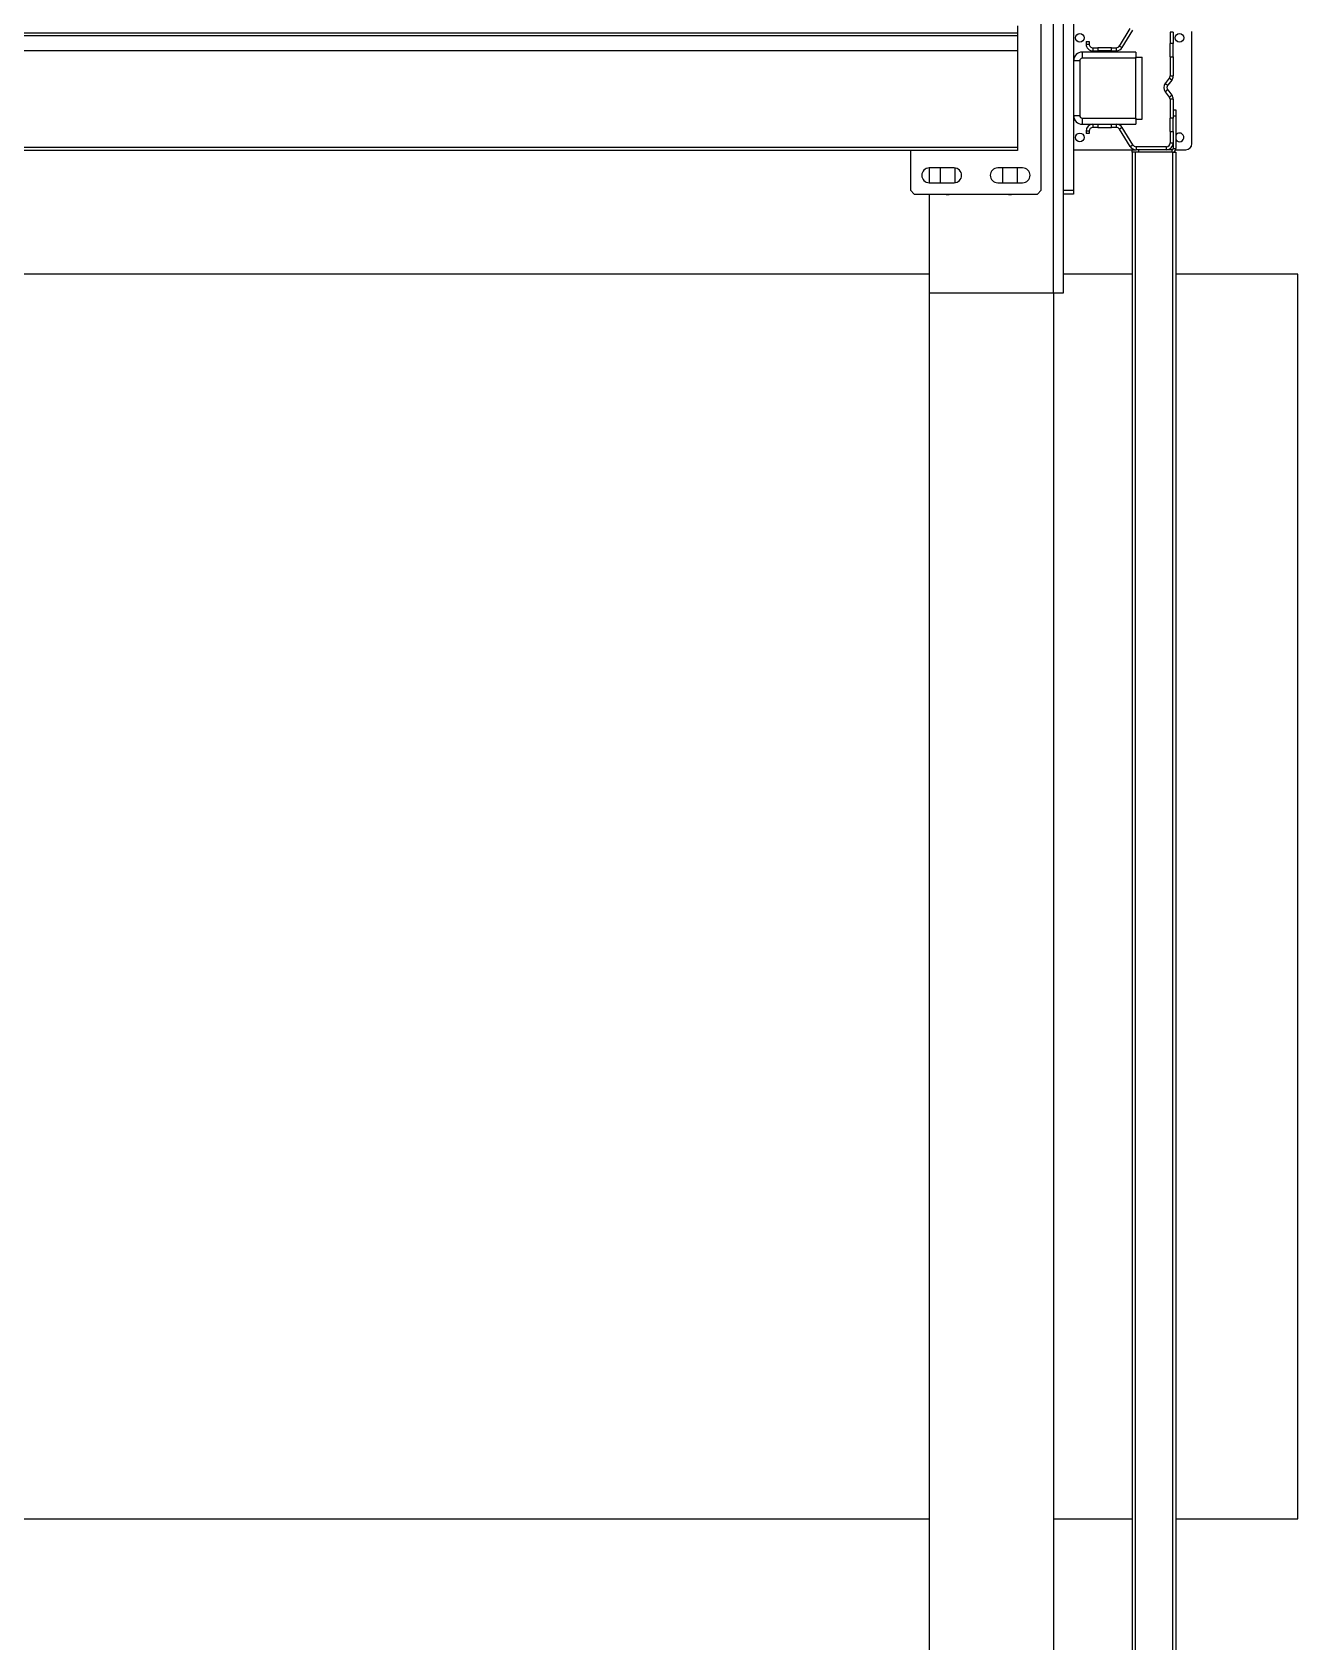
# Model space of a CAD drawing. Header units: millimetres. Extents: x 6622 to 532820, y 3370 to 359312.
# Drawn here: x 460134 to 461150, y 309641 to 310934 of the extents above; entities that cross this region are included whole.
import ezdxf

# ---------------------------------------------------------------- set-up
doc = ezdxf.new("R2010")
doc.units = ezdxf.units.MM

# ---------------------------------------------------------------- blocks, each defined once
blk = doc.blocks.new('A$C6F3A12F4')
at = {"color": 2, "linetype": 'Continuous', "lineweight": 25}
for p, q in [((3885.2, 3700), (3885.2, 3602)), ((4885.2, 3700), (3885.2, 3700)), ((4885.2, 3602), (4885.2, 3700)), ((3780.2, 3615), (3690.2, 3615)), ((3785.2, 3601.8), (3785.2, 3610)), ((3690.7, 3600), (3690.7, 3597.5)), ((3690.7, 3600), (3699.8, 3600)), ((3690.7, 3597.5), (3699.8, 3597.5)), ((3699.8, 3600), (3699.8, 3597.5)), ((3710.6, 3600), (3699.8, 3600)), ((3710.6, 3597.5), (3699.8, 3597.5)), ((3710.6, 3597.5), (3710.6, 3600)), ((3710.6, 3600), (3725.8, 3600)), ((3710.6, 3597.5), (3725.8, 3597.5)), ((3725.8, 3597.5), (3725.8, 3600)), ((3729.2, 3598.8), (3727.6, 3596.8)), ((3727.6, 3596.8), (3731.8, 3593.5)), ((3729.2, 3598.8), (3733.3, 3595.5)), ((3731.8, 3593.5), (3733.3, 3595.5)), ((3737.1, 3595.5), (3741.2, 3598.8)), ((3737.1, 3595.5), (3738.6, 3593.5)), ((3738.6, 3593.5), (3742.8, 3596.8)), ((3742.8, 3596.8), (3741.2, 3598.8)), ((3744.6, 3600), (3744.6, 3597.5)), ((3744.6, 3600), (3759.8, 3600)), ((3744.6, 3597.5), (3759.8, 3597.5)), ((3753.2, 3600), (3753.2, 3602)), ((3753.2, 3602), (3758.2, 3602)), ((3758.2, 3602), (3758.2, 3600)), ((3758.2, 3602), (3784.2, 3602)), ((3759.8, 3600), (3759.8, 3597.5)), ((3770.6, 3600), (3759.8, 3600)), ((3770.6, 3597.5), (3759.8, 3597.5)), ((3770.6, 3600), (3779.7, 3600)), ((3770.6, 3597.5), (3770.6, 3600)), ((3770.6, 3597.5), (3779.7, 3597.5)), ((3779.7, 3600), (3784.2, 3600)), ((3779.7, 3597.5), (3779.7, 3600)), ((3784.2, 3600), (3784.2, 3602)), ((3787.2, 3599), (3785.2, 3599)), ((3785.2, 3599), (3785.2, 3594.5)), ((3787.2, 3599.5), (3787.2, 3602)), ((3787.2, 3602), (6083.2, 3602)), ((3787.2, 3599), (3787.2, 3599.5)), ((3787.2, 3599.5), (6083.2, 3599.5)), ((3787.2, 3599), (3787.2, 3572)), ((3782.7, 3594.5), (3782.7, 3570.1)), ((3785.2, 3594.5), (3782.7, 3594.5)), ((3785.2, 3594.5), (3785.2, 3570.1)), ((3706.7, 3569.9), (3711.7, 3569.9)), ((3706.7, 3569.9), (3706.7, 3526.9)), ((3710.7, 3569.9), (3710.7, 3574.9)), ((3760.7, 3574.9), (3710.7, 3574.9)), ((3760.7, 3569.9), (3710.7, 3569.9)), ((3711.7, 3569.9), (3711.7, 3526.9)), ((3759.7, 3569.9), (3764.7, 3569.9)), ((3759.7, 3526.9), (3759.7, 3569.9)), ((3760.7, 3569.9), (3760.7, 3574.9)), ((3764.7, 3526.9), (3764.7, 3569.9)), ((3782.7, 3570.1), (3785.2, 3570.1)), ((3785.2, 3572), (3787.2, 3572)), ((3785.2, 3567), (3785.2, 3570.1)), ((3787.2, 3572), (3787.2, 3567)), ((3787.2, 3569.5), (6083.2, 3569.5)), ((3701.8, 3556.9), (3687.8, 3565.4)), ((3703.1, 3559), (3689.1, 3567.5)), ((3701.8, 3556.9), (3703.1, 3559)), ((3781.3, 3567.5), (3767.3, 3559)), ((3767.3, 3559), (3768.6, 3556.9)), ((3782.6, 3565.4), (3768.6, 3556.9)), ((3782.6, 3565.4), (3781.3, 3567.5)), ((3787.2, 3567), (3785.2, 3567)), ((3785.2, 3520), (3785.2, 3567)), ((3787.2, 3567), (6083.2, 3567)), ((3885.2, 3567), (3885.2, 3511.9)), ((4885.2, 3503.9), (4885.2, 3567)), ((3703.2, 3550.3), (3703.2, 3554.3)), ((3705.7, 3554.3), (3703.2, 3554.3)), ((3705.7, 3550.3), (3703.2, 3550.3)), ((3703.2, 3550.3), (3703.2, 3539.5)), ((3705.7, 3550.3), (3705.7, 3554.3)), ((3705.7, 3550.3), (3705.7, 3539.5)), ((3767.2, 3554.3), (3764.7, 3554.3)), ((3767.2, 3550.3), (3764.7, 3550.3)), ((3767.2, 3554.3), (3767.2, 3550.3)), ((3767.2, 3539.5), (3767.2, 3550.3)), ((3698.2, 3530), (3698.2, 3532.5)), ((3698.2, 3532.5), (3700.2, 3532.5)), ((3700.2, 3530), (3700.2, 3532.5)), ((3703.2, 3539.5), (3705.7, 3539.5)), ((3703.2, 3535.5), (3703.2, 3539.5)), ((3703.2, 3535.5), (3705.7, 3535.5)), ((3705.7, 3535.5), (3705.7, 3539.5)), ((3764.7, 3539.5), (3767.2, 3539.5)), ((3764.7, 3535.5), (3767.2, 3535.5)), ((3767.2, 3539.5), (3767.2, 3535.5)), ((3770.2, 3532.5), (3770.2, 3530)), ((3770.2, 3532.5), (3772.2, 3532.5)), ((3772.2, 3532.5), (3772.2, 3530)), ((3653.7, 3519.9), (3817.7, 3519.9)), ((3698.2, 3530), (3700.2, 3530)), ((3706.7, 3526.9), (3711.7, 3526.9)), ((3713.7, 3524.9), (3713.7, 3519.9)), ((3713.7, 3524.9), (3757.7, 3524.9)), ((3757.7, 3519.9), (3757.7, 3524.9)), ((3759.7, 3526.9), (3764.7, 3526.9)), ((3770.2, 3530), (3772.2, 3530)), ((3817.7, 3511.9), (3817.7, 3519.9)), ((3817.7, 3519.9), (3820.7, 3519.9)), ((3820.7, 3519.9), (3820.7, 3511.9)), ((3900.2, 3511.9), (3640.2, 3511.9)), ((3900.2, 3503.9), (3900.2, 3511.9)), ((3900.2, 3503.9), (3640.2, 3503.9)), ((3817.7, 3494), (3653.7, 3494)), ((3820.7, 3491), (3817.7, 3494)), ((3900.2, 3403.9), (3900.2, 3503.9)), ((3900.2, 3503.9), (5970.2, 3503.9)), ((3799.7, 3479), (3799.7, 3459)), ((3811.7, 3459), (3811.7, 3479)), ((3820.7, 3392), (3820.7, 3491)), ((3685.7, 3475), (3691.1, 3475)), ((3691.1, 225), (3691.1, 3475)), ((3691.1, 3475), (3693.7, 3475)), ((3693.7, 3475), (3693.7, 225)), ((3693.7, 3475), (3705.7, 3475)), ((3705.7, 3475), (3705.7, 225)), ((3705.7, 3475), (3783.1, 3475)), ((3783.1, 225), (3783.1, 3475)), ((3783.1, 3475), (3785.7, 3475)), ((3785.7, 3475), (3785.7, 225)), ((3811.7, 3474.9), (3799.7, 3474.9)), ((3799.7, 3462.9), (3811.7, 3462.9)), ((3799.7, 3424), (3799.7, 3404)), ((3811.6, 3424.9), (3799.8, 3424.9)), ((3811.7, 3404), (3811.7, 3424)), ((3799.7, 3412.9), (3811.7, 3412.9)), ((3799.7, 3403.9), (3811.7, 3403.9)), ((3820.7, 3403.9), (3900.2, 3403.9)), ((3885.2, 3403.9), (3885.2, 2633)), ((3900.2, 3403.9), (5970.2, 3403.9)), ((4885.2, 2659), (4885.2, 3403.9)), ((3785.7, 3389), (3817.7, 3389)), ((3817.7, 3389), (3820.7, 3392))]:
    blk.add_line(p, q, dxfattribs=at)
for centre in [(3695.2, 3605), (3695.2, 3525), (3775.2, 3525)]:
    blk.add_circle(centre, 3.5, dxfattribs=at)
for centre, radius, start, end in [((3775.2, 3605), 3.5, 301.0027, 180), ((3780.2, 3610), 5, 0, 90), ((3725.8, 3594.5), 5.5, 51.3402, 90), ((3725.8, 3594.5), 3, 51.3402, 90), ((3735.2, 3597.8), 3, 231.3402, 308.6598), ((3744.6, 3594.5), 5.5, 90, 128.6598), ((3744.6, 3594.5), 3, 90, 128.6598), ((3775.2, 3605), 3.5, 180, 238.9973), ((3779.7, 3594.5), 5.5, 0, 90), ((3779.7, 3594.5), 3, 0, 90), ((3784.2, 3599), 3, 0, 90), ((3784.2, 3599), 1, 0, 90), ((3735.2, 3597.8), 5.5, 231.3402, 308.6598), ((3779.7, 3570.1), 3, 301.4296, 0), ((3779.7, 3570.1), 5.5, 301.4296, 0), ((3700.2, 3554.3), 3, 0, 58.5704), ((3700.2, 3554.3), 5.5, 0, 58.5704), ((3770.2, 3554.3), 5.5, 121.4296, 180), ((3770.2, 3554.3), 3, 121.4296, 180), ((3700.2, 3535.5), 5.5, 270, 0), ((3700.2, 3535.5), 3, 270, 0), ((3770.2, 3535.5), 5.5, 180, 270), ((3770.2, 3535.5), 3, 180, 270), ((3713.7, 3526.9), 7, 180, 270), ((3713.7, 3526.9), 2, 180, 270), ((3757.7, 3526.9), 2, 270, 0), ((3757.7, 3526.9), 7, 270, 0), ((3805.7, 3479), 6, 0, 180), ((3815.2, 3468.9), 6, 336.4435, 23.5565), ((3805.7, 3459), 6, 180, 0), ((3805.7, 3424), 6, 0, 180), ((3815.2, 3418.9), 6, 336.4435, 23.5565), ((3805.7, 3404), 6, 180, 0)]:
    blk.add_arc(centre, radius, start, end, dxfattribs=at)

msp = doc.modelspace()

# ---------------------------------------------------------------- block references
at = {"color": 0, "rotation": 270}
msp.add_blockref('A$C6F3A12F4', (457450, 314625.198), dxfattribs=at)

doc.saveas('drawing.dxf')
